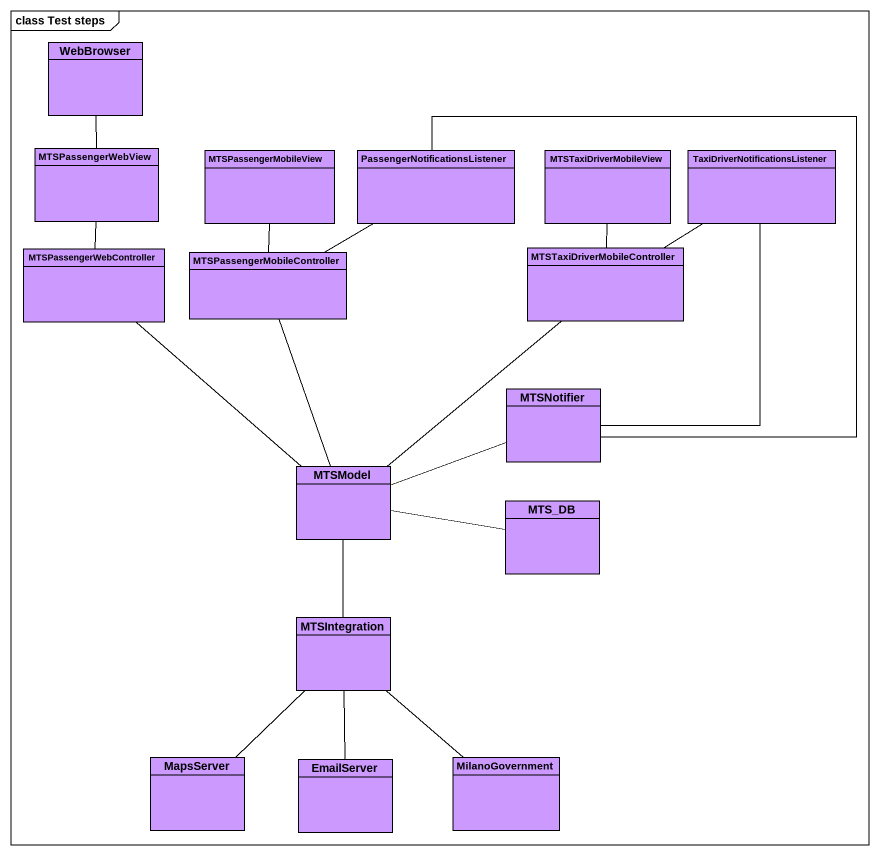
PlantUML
@startuml
mainframe class Test steps
hide circle
hide empty members
class WebBrowser #CC99FF
class MTSPassengerWebView #CC99FF
class MTSPassengerMobileView #CC99FF
class "PassengerNotificationsListener" as PassengerNotificationsListen #CC99FF
class MTSTaxiDriverMobileView #CC99FF
class "TaxiDriverNotificationsListener" as TaxiDriverNotificationsListe #CC99FF
class MTSPassengerWebController #CC99FF
class MTSPassengerMobileController #CC99FF
class "MTSTaxiDriverMobileController" as MTSTaxiDriverMobileControlle #CC99FF
class MTSNotifier #CC99FF
class MTSModel #CC99FF
class MTS_DB #CC99FF
class MTSIntegration #CC99FF
class MapsServer #CC99FF
class EmailServer #CC99FF
class MilanoGovernment #CC99FF
WebBrowser -- MTSPassengerWebView
MTSPassengerWebView -- MTSPassengerWebController
MTSPassengerMobileView -- MTSPassengerMobileController
PassengerNotificationsListen -left- MTSPassengerMobileController
MTSTaxiDriverMobileView -- MTSTaxiDriverMobileControlle
TaxiDriverNotificationsListe -- MTSTaxiDriverMobileControlle
MTSPassengerWebController -- MTSModel
MTSNotifier -up- PassengerNotificationsListen
MTSNotifier -up- TaxiDriverNotificationsListe
MTSNotifier -left- MTSModel
MTSModel -up- MTSPassengerMobileController
MTSModel -up- MTSTaxiDriverMobileControlle
MTS_DB -left- MTSModel
MTSIntegration -up- MTSModel
MTSIntegration -- MapsServer
MTSIntegration -- EmailServer
MTSIntegration -- MilanoGovernment
@enduml
